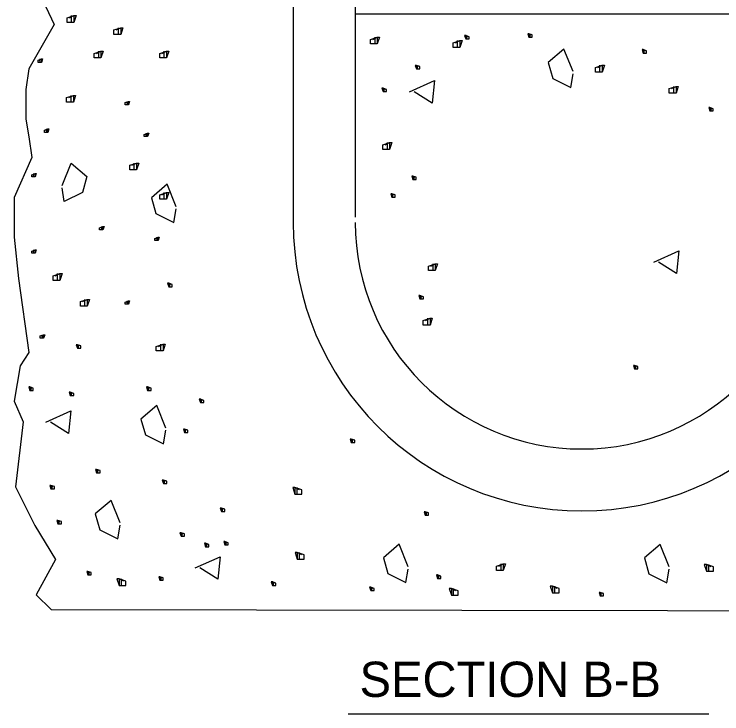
# Model space of a CAD drawing. Extents: x 2133490 to 2172050, y 2138301 to 2145980.
# Drawn here: x 2142648.4 to 2142889.2, y 2142010 to 2142248.1 of the extents above; entities that cross this region are included whole.
import ezdxf

# ---------------------------------------------------------------- set-up
doc = ezdxf.new("R2010")
doc.units = 0
doc.layers.add('HS_Pavement_Hidden', color=7, linetype='Continuous')
doc.layers.add('ROW_Pr_Notes', color=7, linetype='Continuous')

msp = doc.modelspace()

# ---------------------------------------------------------------- linework, layer by layer
at = {"layer": 'HS_Pavement_Hidden'}
for p, q in [((2142743.35, 2142387.3), (2142743.35, 2142177.18)), ((2142764.45, 2142248.07), (2142764.45, 2142178.93))]:
    msp.add_line(p, q, dxfattribs=at)
at = {"layer": 'ROW_Pr_Notes'}
for p, q in [((2142764.45, 2142387.55), (2142764.45, 2142248.07)), ((2142918.62, 2142248.07), (2142764.45, 2142248.07)), ((2142761.99, 2142009.96), (2142884.7, 2142009.96))]:
    msp.add_line(p, q, dxfattribs=at)
for points in [[(2142655.45, 2142258.64), (2142661.99, 2142244.56), (2142653.44, 2142229.47), (2142652.44, 2142222.43), (2142652.44, 2142212.37), (2142653.44, 2142206.34), (2142654.45, 2142199.3), (2142648.42, 2142185.73), (2142648.42, 2142172.15), (2142649.92, 2142158.07), (2142653.44, 2142132.92), (2142650.42, 2142128.4), (2142648.42, 2142116.33), (2142651.43, 2142109.29), (2142648.92, 2142087.17), (2142655.45, 2142074.09), (2142662.49, 2142062.53), (2142655.95, 2142050.46), (2142660.98, 2142045.43)], [(2142660.98, 2142045.43), (2143010.34, 2142044.93), (2143010.85, 2142051.47), (2143009.84, 2142058.5), (2143009.84, 2142065.04), (2143013.86, 2142073.09), (2143011.85, 2142083.14), (2143009.84, 2142094.71), (2143007.83, 2142105.78), (2143011.35, 2142117.84), (2143009.84, 2142129.91), (2143005.31, 2142143.49), (2142999.79, 2142155.05), (2142994.26, 2142166.62), (2143000.29, 2142193.27), (2143000.29, 2142209.86), (2143005.31, 2142227.97), (2143008.83, 2142256.12)], [(2142667.2, 2142246.79), (2142668.73, 2142247.56), (2142668.73, 2142245.25), (2142667.97, 2142245.25), (2142666.43, 2142245.25), (2142666.43, 2142245.25), (2142666.43, 2142246.79), (2142668.73, 2142247.56), (2142669.5, 2142247.56), (2142668.73, 2142245.25), (2142667.97, 2142245.25), (2142667.97, 2142247.56)], [(2142683.13, 2142242.7), (2142684.67, 2142243.46), (2142684.67, 2142241.16), (2142683.9, 2142241.16), (2142682.37, 2142241.16), (2142682.37, 2142241.16), (2142682.37, 2142242.7), (2142684.67, 2142243.46), (2142685.43, 2142243.46), (2142684.67, 2142241.16), (2142683.9, 2142241.16), (2142683.9, 2142243.46)], [(2142770.41, 2142239.48), (2142771.95, 2142240.24), (2142771.95, 2142237.94), (2142771.18, 2142237.94), (2142769.64, 2142237.94), (2142769.64, 2142237.94), (2142769.64, 2142239.48), (2142771.95, 2142240.24), (2142772.72, 2142240.24), (2142771.95, 2142237.94), (2142771.18, 2142237.94), (2142771.18, 2142240.24)], [(2142802.77, 2142240.4), (2142802.01, 2142240.79), (2142802.01, 2142239.63), (2142802.39, 2142239.63), (2142803.16, 2142239.63), (2142803.16, 2142239.63), (2142803.16, 2142240.4), (2142802.01, 2142240.79), (2142801.62, 2142240.79), (2142802.01, 2142239.63), (2142802.39, 2142239.63), (2142802.39, 2142240.79)], [(2142824.29, 2142241), (2142823.52, 2142241.38), (2142823.52, 2142240.23), (2142823.91, 2142240.23), (2142824.68, 2142240.23), (2142824.68, 2142240.23), (2142824.68, 2142241), (2142823.52, 2142241.38), (2142823.14, 2142241.38), (2142823.52, 2142240.23), (2142823.91, 2142240.23), (2142823.91, 2142241.38)], [(2142798.5, 2142238.28), (2142800.04, 2142239.05), (2142800.04, 2142236.74), (2142799.27, 2142236.74), (2142797.74, 2142236.74), (2142797.74, 2142236.74), (2142797.74, 2142238.28), (2142800.04, 2142239.05), (2142800.81, 2142239.05), (2142800.04, 2142236.74), (2142799.27, 2142236.74), (2142799.27, 2142239.05)], [(2142676.41, 2142234.69), (2142677.95, 2142235.46), (2142677.95, 2142233.16), (2142677.18, 2142233.16), (2142675.64, 2142233.16), (2142675.64, 2142233.16), (2142675.64, 2142234.69), (2142677.95, 2142235.46), (2142678.71, 2142235.46), (2142677.95, 2142233.16), (2142677.18, 2142233.16), (2142677.18, 2142235.46)], [(2142698.69, 2142234.69), (2142700.22, 2142235.46), (2142700.22, 2142233.16), (2142699.46, 2142233.16), (2142697.92, 2142233.16), (2142697.92, 2142233.16), (2142697.92, 2142234.69), (2142700.22, 2142235.46), (2142700.99, 2142235.46), (2142700.22, 2142233.16), (2142699.46, 2142233.16), (2142699.46, 2142235.46)], [(2142838.52, 2142228.5), (2142835.45, 2142236.18), (2142830.08, 2142231.57), (2142831.62, 2142226.2), (2142837.76, 2142223.13), (2142838.52, 2142227.74)], [(2142863.14, 2142235.62), (2142862.38, 2142236), (2142862.38, 2142234.85), (2142862.76, 2142234.85), (2142863.53, 2142234.85), (2142863.53, 2142234.85), (2142863.53, 2142235.62), (2142862.38, 2142236), (2142861.99, 2142236), (2142862.38, 2142234.85), (2142862.76, 2142234.85), (2142862.76, 2142236)], [(2142656.93, 2142232.44), (2142657.7, 2142232.83), (2142657.7, 2142231.67), (2142657.31, 2142231.67), (2142656.55, 2142231.67), (2142656.55, 2142231.67), (2142656.55, 2142232.44), (2142657.7, 2142232.83), (2142658.08, 2142232.83), (2142657.7, 2142231.67), (2142657.31, 2142231.67), (2142657.31, 2142232.83)], [(2142786.04, 2142230.23), (2142785.27, 2142230.62), (2142785.27, 2142229.47), (2142785.65, 2142229.47), (2142786.42, 2142229.47), (2142786.42, 2142229.47), (2142786.42, 2142230.23), (2142785.27, 2142230.62), (2142784.88, 2142230.62), (2142785.27, 2142229.47), (2142785.65, 2142229.47), (2142785.65, 2142230.62)], [(2142846.92, 2142229.91), (2142848.46, 2142230.68), (2142848.46, 2142228.37), (2142847.69, 2142228.37), (2142846.15, 2142228.37), (2142846.15, 2142228.37), (2142846.15, 2142229.91), (2142848.46, 2142230.68), (2142849.22, 2142230.68), (2142848.46, 2142228.37), (2142847.69, 2142228.37), (2142847.69, 2142230.68)], [(2142782.95, 2142221.64), (2142791.4, 2142225.48), (2142790.63, 2142217.8), (2142784.49, 2142221.64)], [(2142774.68, 2142222.46), (2142773.91, 2142222.85), (2142773.91, 2142221.7), (2142774.3, 2142221.7), (2142775.06, 2142221.7), (2142775.06, 2142221.7), (2142775.06, 2142222.46), (2142773.91, 2142222.85), (2142773.53, 2142222.85), (2142773.91, 2142221.7), (2142774.3, 2142221.7), (2142774.3, 2142222.85)], [(2142872.02, 2142222.73), (2142873.56, 2142223.5), (2142873.56, 2142221.19), (2142872.79, 2142221.19), (2142871.26, 2142221.19), (2142871.26, 2142221.19), (2142871.26, 2142222.73), (2142873.56, 2142223.5), (2142874.33, 2142223.5), (2142873.56, 2142221.19), (2142872.79, 2142221.19), (2142872.79, 2142223.5)], [(2142667.01, 2142219.67), (2142668.55, 2142220.44), (2142668.55, 2142218.13), (2142667.79, 2142218.13), (2142666.25, 2142218.13), (2142666.25, 2142218.13), (2142666.25, 2142219.67), (2142668.55, 2142220.44), (2142669.32, 2142220.44), (2142668.55, 2142218.13), (2142667.79, 2142218.13), (2142667.79, 2142220.44)], [(2142686.53, 2142218), (2142687.3, 2142218.38), (2142687.3, 2142217.23), (2142686.92, 2142217.23), (2142686.15, 2142217.23), (2142686.15, 2142217.23), (2142686.15, 2142218), (2142687.3, 2142218.38), (2142687.69, 2142218.38), (2142687.3, 2142217.23), (2142686.92, 2142217.23), (2142686.92, 2142218.38)], [(2142885.85, 2142215.88), (2142885.09, 2142216.27), (2142885.09, 2142215.12), (2142885.47, 2142215.12), (2142886.24, 2142215.12), (2142886.24, 2142215.12), (2142886.24, 2142215.88), (2142885.09, 2142216.27), (2142884.7, 2142216.27), (2142885.09, 2142215.12), (2142885.47, 2142215.12), (2142885.47, 2142216.27)], [(2142659.1, 2142208.61), (2142659.86, 2142208.99), (2142659.86, 2142207.84), (2142659.48, 2142207.84), (2142658.71, 2142207.84), (2142658.71, 2142207.84), (2142658.71, 2142208.61), (2142659.86, 2142208.99), (2142660.25, 2142208.99), (2142659.86, 2142207.84), (2142659.48, 2142207.84), (2142659.48, 2142208.99)], [(2142693.03, 2142207.16), (2142693.79, 2142207.55), (2142693.79, 2142206.4), (2142693.41, 2142206.4), (2142692.64, 2142206.4), (2142692.64, 2142206.4), (2142692.64, 2142207.16), (2142693.79, 2142207.55), (2142694.18, 2142207.55), (2142693.79, 2142206.4), (2142693.41, 2142206.4), (2142693.41, 2142207.55)], [(2142774.59, 2142203.6), (2142776.13, 2142204.36), (2142776.13, 2142202.06), (2142775.36, 2142202.06), (2142773.83, 2142202.06), (2142773.83, 2142202.06), (2142773.83, 2142203.6), (2142776.13, 2142204.36), (2142776.9, 2142204.36), (2142776.13, 2142202.06), (2142775.36, 2142202.06), (2142775.36, 2142204.36)], [(2142664.71, 2142189.73), (2142667.79, 2142197.4), (2142673.16, 2142192.8), (2142671.62, 2142187.43), (2142665.48, 2142184.36), (2142664.71, 2142188.96)], [(2142688.5, 2142196.64), (2142690.04, 2142197.4), (2142690.04, 2142195.1), (2142689.27, 2142195.1), (2142687.74, 2142195.1), (2142687.74, 2142195.1), (2142687.74, 2142196.64), (2142690.04, 2142197.4), (2142690.8, 2142197.4), (2142690.04, 2142195.1), (2142689.27, 2142195.1), (2142689.27, 2142197.4)], [(2142654.77, 2142193.44), (2142655.53, 2142193.83), (2142655.53, 2142192.68), (2142655.15, 2142192.68), (2142654.38, 2142192.68), (2142654.38, 2142192.68), (2142654.38, 2142193.44), (2142655.53, 2142193.83), (2142655.92, 2142193.83), (2142655.53, 2142192.68), (2142655.15, 2142192.68), (2142655.15, 2142193.83)], [(2142784.84, 2142192.57), (2142784.07, 2142192.95), (2142784.07, 2142191.8), (2142784.46, 2142191.8), (2142785.22, 2142191.8), (2142785.22, 2142191.8), (2142785.22, 2142192.57), (2142784.07, 2142192.95), (2142783.69, 2142192.95), (2142784.07, 2142191.8), (2142784.46, 2142191.8), (2142784.46, 2142192.95)], [(2142703.55, 2142182.55), (2142700.48, 2142190.23), (2142695.11, 2142185.62), (2142696.65, 2142180.25), (2142702.79, 2142177.18), (2142703.55, 2142181.79)], [(2142698.69, 2142186.61), (2142700.22, 2142187.37), (2142700.22, 2142185.07), (2142699.46, 2142185.07), (2142697.92, 2142185.07), (2142697.92, 2142185.07), (2142697.92, 2142186.61), (2142700.22, 2142187.37), (2142700.99, 2142187.37), (2142700.22, 2142185.07), (2142699.46, 2142185.07), (2142699.46, 2142187.37)], [(2142777.67, 2142186.59), (2142776.9, 2142186.97), (2142776.9, 2142185.82), (2142777.28, 2142185.82), (2142778.05, 2142185.82), (2142778.05, 2142185.82), (2142778.05, 2142186.59), (2142776.9, 2142186.97), (2142776.51, 2142186.97), (2142776.9, 2142185.82), (2142777.28, 2142185.82), (2142777.28, 2142186.97)], [(2142677.87, 2142175.39), (2142678.63, 2142175.78), (2142678.63, 2142174.62), (2142678.25, 2142174.62), (2142677.48, 2142174.62), (2142677.48, 2142174.62), (2142677.48, 2142175.39), (2142678.63, 2142175.78), (2142679.02, 2142175.78), (2142678.63, 2142174.62), (2142678.25, 2142174.62), (2142678.25, 2142175.78)], [(2142696.64, 2142171.78), (2142697.41, 2142172.16), (2142697.41, 2142171.01), (2142697.02, 2142171.01), (2142696.25, 2142171.01), (2142696.25, 2142171.01), (2142696.25, 2142171.78), (2142697.41, 2142172.16), (2142697.79, 2142172.16), (2142697.41, 2142171.01), (2142697.02, 2142171.01), (2142697.02, 2142172.16)], [(2142654.77, 2142167.44), (2142655.53, 2142167.83), (2142655.53, 2142166.68), (2142655.15, 2142166.68), (2142654.38, 2142166.68), (2142654.38, 2142166.68), (2142654.38, 2142167.44), (2142655.53, 2142167.83), (2142655.92, 2142167.83), (2142655.53, 2142166.68), (2142655.15, 2142166.68), (2142655.15, 2142167.83)], [(2142866.03, 2142163.64), (2142874.48, 2142167.48), (2142873.71, 2142159.8), (2142867.57, 2142163.64)], [(2142790.14, 2142162.35), (2142791.68, 2142163.11), (2142791.68, 2142160.81), (2142790.91, 2142160.81), (2142789.37, 2142160.81), (2142789.37, 2142160.81), (2142789.37, 2142162.35), (2142791.68, 2142163.11), (2142792.44, 2142163.11), (2142791.68, 2142160.81), (2142790.91, 2142160.81), (2142790.91, 2142163.11)], [(2142662.41, 2142159.02), (2142663.95, 2142159.79), (2142663.95, 2142157.48), (2142663.18, 2142157.48), (2142661.64, 2142157.48), (2142661.64, 2142157.48), (2142661.64, 2142159.02), (2142663.95, 2142159.79), (2142664.71, 2142159.79), (2142663.95, 2142157.48), (2142663.18, 2142157.48), (2142663.18, 2142159.79)], [(2142701.76, 2142156.09), (2142700.99, 2142156.48), (2142700.99, 2142155.33), (2142701.37, 2142155.33), (2142702.14, 2142155.33), (2142702.14, 2142155.33), (2142702.14, 2142156.09), (2142700.99, 2142156.48), (2142700.6, 2142156.48), (2142700.99, 2142155.33), (2142701.37, 2142155.33), (2142701.37, 2142156.48)], [(2142671.72, 2142150.25), (2142673.26, 2142151.02), (2142673.26, 2142148.71), (2142672.49, 2142148.71), (2142670.95, 2142148.71), (2142670.95, 2142148.71), (2142670.95, 2142150.25), (2142673.26, 2142151.02), (2142674.03, 2142151.02), (2142673.26, 2142148.71), (2142672.49, 2142148.71), (2142672.49, 2142151.02)], [(2142686.53, 2142150.11), (2142687.3, 2142150.5), (2142687.3, 2142149.35), (2142686.92, 2142149.35), (2142686.15, 2142149.35), (2142686.15, 2142149.35), (2142686.15, 2142150.11), (2142687.3, 2142150.5), (2142687.69, 2142150.5), (2142687.3, 2142149.35), (2142686.92, 2142149.35), (2142686.92, 2142150.5)], [(2142787.23, 2142151.91), (2142786.47, 2142152.29), (2142786.47, 2142151.14), (2142786.85, 2142151.14), (2142787.62, 2142151.14), (2142787.62, 2142151.14), (2142787.62, 2142151.91), (2142786.47, 2142152.29), (2142786.08, 2142152.29), (2142786.47, 2142151.14), (2142786.85, 2142151.14), (2142786.85, 2142152.29)], [(2142788.35, 2142143.81), (2142789.88, 2142144.58), (2142789.88, 2142142.27), (2142789.12, 2142142.27), (2142787.58, 2142142.27), (2142787.58, 2142142.27), (2142787.58, 2142143.81), (2142789.88, 2142144.58), (2142790.65, 2142144.58), (2142789.88, 2142142.27), (2142789.12, 2142142.27), (2142789.12, 2142144.58)], [(2142657.65, 2142138.56), (2142658.42, 2142138.94), (2142658.42, 2142137.79), (2142658.04, 2142137.79), (2142657.27, 2142137.79), (2142657.27, 2142137.79), (2142657.27, 2142138.56), (2142658.42, 2142138.94), (2142658.81, 2142138.94), (2142658.42, 2142137.79), (2142658.04, 2142137.79), (2142658.04, 2142138.94)], [(2142670.68, 2142135.17), (2142669.91, 2142135.55), (2142669.91, 2142134.4), (2142670.3, 2142134.4), (2142671.06, 2142134.4), (2142671.06, 2142134.4), (2142671.06, 2142135.17), (2142669.91, 2142135.55), (2142669.52, 2142135.55), (2142669.91, 2142134.4), (2142670.3, 2142134.4), (2142670.3, 2142135.55)], [(2142697.51, 2142135.01), (2142699.05, 2142135.77), (2142699.05, 2142133.47), (2142698.28, 2142133.47), (2142696.75, 2142133.47), (2142696.75, 2142133.47), (2142696.75, 2142135.01), (2142699.05, 2142135.77), (2142699.82, 2142135.77), (2142699.05, 2142133.47), (2142698.28, 2142133.47), (2142698.28, 2142135.77)], [(2142860.22, 2142128.17), (2142859.46, 2142128.56), (2142859.46, 2142127.4), (2142859.84, 2142127.4), (2142860.61, 2142127.4), (2142860.61, 2142127.4), (2142860.61, 2142128.17), (2142859.46, 2142128.56), (2142859.07, 2142128.56), (2142859.46, 2142127.4), (2142859.84, 2142127.4), (2142859.84, 2142128.56)], [(2142654.54, 2142120.81), (2142653.77, 2142121.2), (2142653.77, 2142120.05), (2142654.16, 2142120.05), (2142654.92, 2142120.05), (2142654.92, 2142120.05), (2142654.92, 2142120.81), (2142653.77, 2142121.2), (2142653.39, 2142121.2), (2142653.77, 2142120.05), (2142654.16, 2142120.05), (2142654.16, 2142121.2)], [(2142668.28, 2142119.02), (2142667.52, 2142119.41), (2142667.52, 2142118.25), (2142667.9, 2142118.25), (2142668.67, 2142118.25), (2142668.67, 2142118.25), (2142668.67, 2142119.02), (2142667.52, 2142119.41), (2142667.13, 2142119.41), (2142667.52, 2142118.25), (2142667.9, 2142118.25), (2142667.9, 2142119.41)], [(2142694.58, 2142120.81), (2142693.82, 2142121.2), (2142693.82, 2142120.05), (2142694.2, 2142120.05), (2142694.97, 2142120.05), (2142694.97, 2142120.05), (2142694.97, 2142120.81), (2142693.82, 2142121.2), (2142693.43, 2142121.2), (2142693.82, 2142120.05), (2142694.2, 2142120.05), (2142694.2, 2142121.2)], [(2142712.52, 2142116.63), (2142711.75, 2142117.02), (2142711.75, 2142115.86), (2142712.13, 2142115.86), (2142712.9, 2142115.86), (2142712.9, 2142115.86), (2142712.9, 2142116.63), (2142711.75, 2142117.02), (2142711.36, 2142117.02), (2142711.75, 2142115.86), (2142712.13, 2142115.86), (2142712.13, 2142117.02)], [(2142699.97, 2142107.22), (2142696.9, 2142114.89), (2142691.52, 2142110.29), (2142693.06, 2142104.91), (2142699.2, 2142101.84), (2142699.97, 2142106.45)], [(2142659.22, 2142109.23), (2142667.67, 2142113.07), (2142666.9, 2142105.39), (2142660.76, 2142109.23)], [(2142707.14, 2142106.46), (2142706.37, 2142106.85), (2142706.37, 2142105.7), (2142706.75, 2142105.7), (2142707.52, 2142105.7), (2142707.52, 2142105.7), (2142707.52, 2142106.46), (2142706.37, 2142106.85), (2142705.98, 2142106.85), (2142706.37, 2142105.7), (2142706.75, 2142105.7), (2142706.75, 2142106.85)], [(2142763.88, 2142103.07), (2142763.11, 2142103.46), (2142763.11, 2142102.31), (2142763.5, 2142102.31), (2142764.26, 2142102.31), (2142764.26, 2142102.31), (2142764.26, 2142103.07), (2142763.11, 2142103.46), (2142762.73, 2142103.46), (2142763.11, 2142102.31), (2142763.5, 2142102.31), (2142763.5, 2142103.46)], [(2142677.25, 2142092.72), (2142676.48, 2142093.1), (2142676.48, 2142091.95), (2142676.87, 2142091.95), (2142677.64, 2142091.95), (2142677.64, 2142091.95), (2142677.64, 2142092.72), (2142676.48, 2142093.1), (2142676.1, 2142093.1), (2142676.48, 2142091.95), (2142676.87, 2142091.95), (2142676.87, 2142093.1)], [(2142661.71, 2142087.33), (2142660.94, 2142087.72), (2142660.94, 2142086.56), (2142661.33, 2142086.56), (2142662.1, 2142086.56), (2142662.1, 2142086.56), (2142662.1, 2142087.33), (2142660.94, 2142087.72), (2142660.56, 2142087.72), (2142660.94, 2142086.56), (2142661.33, 2142086.56), (2142661.33, 2142087.72)], [(2142699.96, 2142089.13), (2142699.2, 2142089.51), (2142699.2, 2142088.36), (2142699.58, 2142088.36), (2142700.35, 2142088.36), (2142700.35, 2142088.36), (2142700.35, 2142089.13), (2142699.2, 2142089.51), (2142698.81, 2142089.51), (2142699.2, 2142088.36), (2142699.58, 2142088.36), (2142699.58, 2142089.51)], [(2142745.45, 2142086.24), (2142743.92, 2142087), (2142743.92, 2142084.7), (2142744.69, 2142084.7), (2142746.22, 2142084.7), (2142746.22, 2142084.7), (2142746.22, 2142086.24), (2142743.92, 2142087), (2142743.16, 2142087), (2142743.92, 2142084.7), (2142744.69, 2142084.7), (2142744.69, 2142087)], [(2142684.43, 2142074.93), (2142681.36, 2142082.6), (2142675.98, 2142078), (2142677.52, 2142072.63), (2142683.66, 2142069.56), (2142684.43, 2142074.16)], [(2142719.69, 2142079.56), (2142718.92, 2142079.95), (2142718.92, 2142078.79), (2142719.31, 2142078.79), (2142720.07, 2142078.79), (2142720.07, 2142078.79), (2142720.07, 2142079.56), (2142718.92, 2142079.95), (2142718.54, 2142079.95), (2142718.92, 2142078.79), (2142719.31, 2142078.79), (2142719.31, 2142079.95)], [(2142789.02, 2142078.36), (2142788.25, 2142078.75), (2142788.25, 2142077.6), (2142788.64, 2142077.6), (2142789.41, 2142077.6), (2142789.41, 2142077.6), (2142789.41, 2142078.36), (2142788.25, 2142078.75), (2142787.87, 2142078.75), (2142788.25, 2142077.6), (2142788.64, 2142077.6), (2142788.64, 2142078.75)], [(2142664.1, 2142075.37), (2142663.33, 2142075.76), (2142663.33, 2142074.61), (2142663.72, 2142074.61), (2142664.49, 2142074.61), (2142664.49, 2142074.61), (2142664.49, 2142075.37), (2142663.33, 2142075.76), (2142662.95, 2142075.76), (2142663.33, 2142074.61), (2142663.72, 2142074.61), (2142663.72, 2142075.76)], [(2142705.94, 2142071.19), (2142705.18, 2142071.57), (2142705.18, 2142070.42), (2142705.56, 2142070.42), (2142706.33, 2142070.42), (2142706.33, 2142070.42), (2142706.33, 2142071.19), (2142705.18, 2142071.57), (2142704.79, 2142071.57), (2142705.18, 2142070.42), (2142705.56, 2142070.42), (2142705.56, 2142071.57)], [(2142720.88, 2142068.2), (2142720.12, 2142068.59), (2142720.12, 2142067.43), (2142720.5, 2142067.43), (2142721.27, 2142067.43), (2142721.27, 2142067.43), (2142721.27, 2142068.2), (2142720.12, 2142068.59), (2142719.73, 2142068.59), (2142720.12, 2142067.43), (2142720.5, 2142067.43), (2142720.5, 2142068.59)], [(2142714.31, 2142067.6), (2142713.54, 2142067.99), (2142713.54, 2142066.83), (2142713.93, 2142066.83), (2142714.69, 2142066.83), (2142714.69, 2142066.83), (2142714.69, 2142067.6), (2142713.54, 2142067.99), (2142713.16, 2142067.99), (2142713.54, 2142066.83), (2142713.93, 2142066.83), (2142713.93, 2142067.99)], [(2142782.45, 2142059.98), (2142779.38, 2142067.66), (2142774.01, 2142063.05), (2142775.55, 2142057.68), (2142781.69, 2142054.61), (2142782.45, 2142059.21)], [(2142871.24, 2142059.96), (2142868.17, 2142067.64), (2142862.8, 2142063.03), (2142864.34, 2142057.66), (2142870.48, 2142054.59), (2142871.24, 2142059.2)], [(2142746.28, 2142064.12), (2142744.74, 2142064.89), (2142744.74, 2142062.59), (2142745.51, 2142062.59), (2142747.04, 2142062.59), (2142747.04, 2142062.59), (2142747.04, 2142064.12), (2142744.74, 2142064.89), (2142743.97, 2142064.89), (2142744.74, 2142062.59), (2142745.51, 2142062.59), (2142745.51, 2142064.89)], [(2142710.03, 2142059.61), (2142718.47, 2142063.44), (2142717.7, 2142055.77), (2142711.56, 2142059.61)], [(2142813.26, 2142060.25), (2142814.8, 2142061.01), (2142814.8, 2142058.71), (2142814.03, 2142058.71), (2142812.5, 2142058.71), (2142812.5, 2142058.71), (2142812.5, 2142060.25), (2142814.8, 2142061.01), (2142815.57, 2142061.01), (2142814.8, 2142058.71), (2142814.03, 2142058.71), (2142814.03, 2142061.01)], [(2142885.49, 2142060.02), (2142883.96, 2142060.79), (2142883.96, 2142058.49), (2142884.72, 2142058.49), (2142886.26, 2142058.49), (2142886.26, 2142058.49), (2142886.26, 2142060.02), (2142883.96, 2142060.79), (2142883.19, 2142060.79), (2142883.96, 2142058.49), (2142884.72, 2142058.49), (2142884.72, 2142060.79)], [(2142674.26, 2142058.03), (2142673.5, 2142058.42), (2142673.5, 2142057.27), (2142673.88, 2142057.27), (2142674.65, 2142057.27), (2142674.65, 2142057.27), (2142674.65, 2142058.03), (2142673.5, 2142058.42), (2142673.11, 2142058.42), (2142673.5, 2142057.27), (2142673.88, 2142057.27), (2142673.88, 2142058.42)], [(2142698.77, 2142056.24), (2142698, 2142056.63), (2142698, 2142055.47), (2142698.39, 2142055.47), (2142699.16, 2142055.47), (2142699.16, 2142055.47), (2142699.16, 2142056.24), (2142698, 2142056.63), (2142697.62, 2142056.63), (2142698, 2142055.47), (2142698.39, 2142055.47), (2142698.39, 2142056.63)], [(2142793.21, 2142056.84), (2142792.44, 2142057.22), (2142792.44, 2142056.07), (2142792.83, 2142056.07), (2142793.6, 2142056.07), (2142793.6, 2142056.07), (2142793.6, 2142056.84), (2142792.44, 2142057.22), (2142792.06, 2142057.22), (2142792.44, 2142056.07), (2142792.83, 2142056.07), (2142792.83, 2142057.22)], [(2142685.68, 2142055.11), (2142684.14, 2142055.88), (2142684.14, 2142053.58), (2142684.91, 2142053.58), (2142686.44, 2142053.58), (2142686.44, 2142053.58), (2142686.44, 2142055.11), (2142684.14, 2142055.88), (2142683.38, 2142055.88), (2142684.14, 2142053.58), (2142684.91, 2142053.58), (2142684.91, 2142055.88)], [(2142737.02, 2142054.45), (2142736.25, 2142054.83), (2142736.25, 2142053.68), (2142736.64, 2142053.68), (2142737.41, 2142053.68), (2142737.41, 2142053.68), (2142737.41, 2142054.45), (2142736.25, 2142054.83), (2142735.87, 2142054.83), (2142736.25, 2142053.68), (2142736.64, 2142053.68), (2142736.64, 2142054.83)], [(2142770.49, 2142052.65), (2142769.73, 2142053.04), (2142769.73, 2142051.89), (2142770.11, 2142051.89), (2142770.88, 2142051.89), (2142770.88, 2142051.89), (2142770.88, 2142052.65), (2142769.73, 2142053.04), (2142769.34, 2142053.04), (2142769.73, 2142051.89), (2142770.11, 2142051.89), (2142770.11, 2142053.04)], [(2142798.69, 2142051.83), (2142797.15, 2142052.6), (2142797.15, 2142050.3), (2142797.92, 2142050.3), (2142799.45, 2142050.3), (2142799.45, 2142050.3), (2142799.45, 2142051.83), (2142797.15, 2142052.6), (2142796.39, 2142052.6), (2142797.15, 2142050.3), (2142797.92, 2142050.3), (2142797.92, 2142052.6)], [(2142833.08, 2142052.65), (2142831.55, 2142053.42), (2142831.55, 2142051.12), (2142832.31, 2142051.12), (2142833.85, 2142051.12), (2142833.85, 2142051.12), (2142833.85, 2142052.65), (2142831.55, 2142053.42), (2142830.78, 2142053.42), (2142831.55, 2142051.12), (2142832.31, 2142051.12), (2142832.31, 2142053.42)], [(2142848.52, 2142050.92), (2142847.75, 2142051.3), (2142847.75, 2142050.15), (2142848.14, 2142050.15), (2142848.9, 2142050.15), (2142848.9, 2142050.15), (2142848.9, 2142050.92), (2142847.75, 2142051.3), (2142847.37, 2142051.3), (2142847.75, 2142050.15), (2142848.14, 2142050.15), (2142848.14, 2142051.3)]]:
    msp.add_lwpolyline(points, dxfattribs=at)
for radius in [98.18, 77.09]:
    msp.add_arc((2142841.54, 2142177.18), radius, 180, 0, dxfattribs=at)

# ---------------------------------------------------------------- texts
msp.add_text('SECTION B-B', height=12, dxfattribs=at).set_placement((2142765.91, 2142015.72))

doc.saveas('drawing.dxf')
